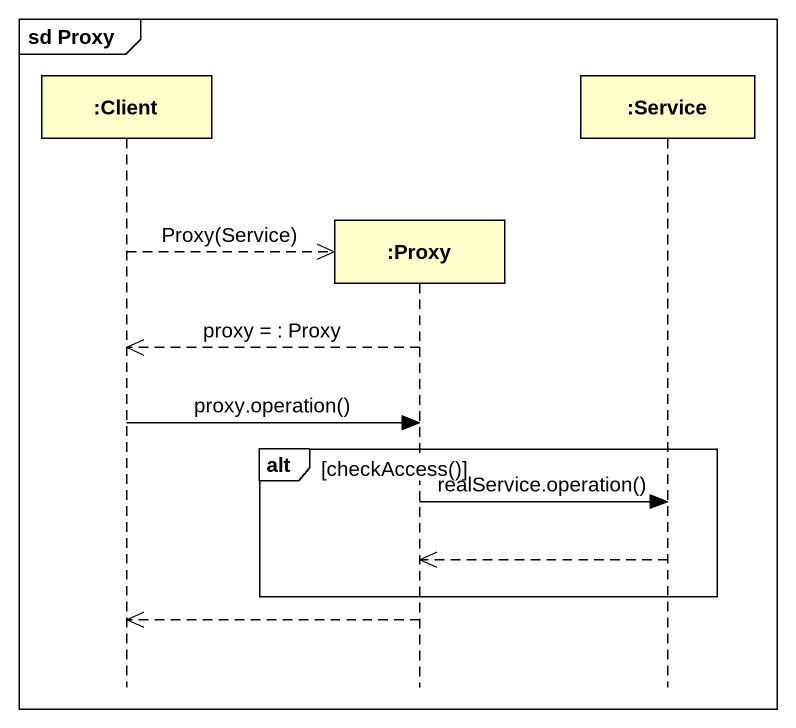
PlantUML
@startuml
mainframe sd Proxy
hide footbox
participant ":Client" as Client
participant ":Proxy" as Proxy
participant ":Service" as Service

Client -->> Proxy ** : Proxy(Service)
Proxy -->> Client : proxy = : Proxy
Client -> Proxy : proxy.operation()
alt checkAccess()
  Proxy -> Service : realService.operation()
  Service -->> Proxy
end
Proxy -->> Client
@enduml
